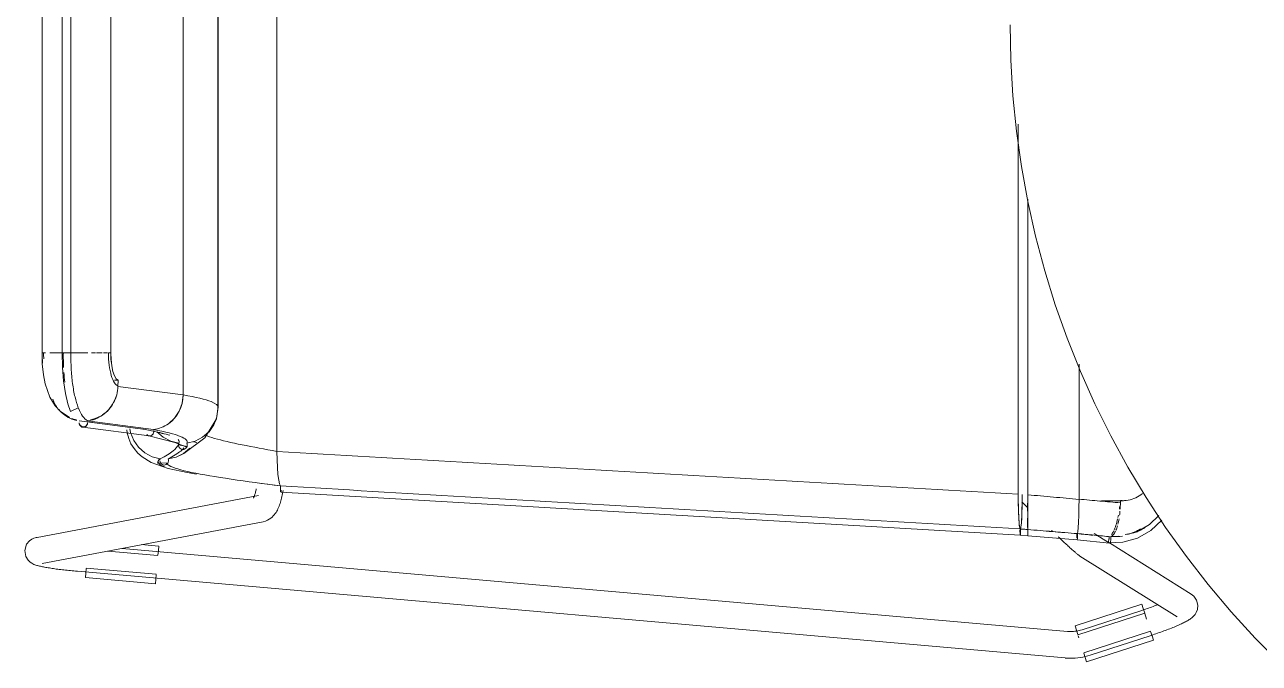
# Model space of a CAD drawing. Header units: millimetres. Extents: x 79795 to 317870, y -36033 to 97293.
# Drawn here: x 218755 to 219309, y 12019 to 12306 of the extents above; entities that cross this region are included whole.
import ezdxf

# ---------------------------------------------------------------- set-up
doc = ezdxf.new("R2010")
doc.units = ezdxf.units.MM
doc.header["$MEASUREMENT"] = 0
doc.layers.add('I-FURN', color=8, linetype='CONTINUOUS', lineweight=9)

msp = doc.modelspace()

# ---------------------------------------------------------------- linework, layer by layer
at = {"layer": 'I-FURN'}
for p, q in [((218868.3, 12497.27), (218868.3, 12113.87)), ((218868.3, 12113.87), (218868.3, 12497.27)), ((218841.8, 12477.97), (218841.8, 12133.18)), ((218841.8, 12133.18), (218841.8, 12477.97)), ((218826.2, 12471.93), (218826.2, 12139.22)), ((218826.2, 12139.22), (218826.2, 12471.93)), ((218762.83, 12453), (218762.83, 12158.15)), ((218771.87, 12453), (218771.87, 12158.15)), ((218775.83, 12158.15), (218775.83, 12453)), ((218793.67, 12453), (218793.67, 12158.15)), ((218793.73, 12158.15), (218793.73, 12453)), ((218841.95, 12133.72), (218841.95, 12438.52)), ((219197.34, 12305.57), (219197.66, 12289.58)), ((219197.66, 12289.58), (219198.62, 12273.61)), ((219198.62, 12273.61), (219200.21, 12257.69)), ((219201.03, 12260.89), (219201.03, 12094.62)), ((219201.03, 12094.62), (219201.03, 12260.89)), ((219200.21, 12257.69), (219202.45, 12241.85)), ((219202.45, 12241.85), (219205.31, 12226.11)), ((219205.31, 12226.11), (219208.8, 12210.49)), ((219205.35, 12227.19), (219205.35, 12094.36)), ((219205.35, 12094.36), (219205.35, 12227.19)), ((219208.8, 12210.49), (219212.91, 12195.03)), ((219212.91, 12195.03), (219217.64, 12179.75)), ((219217.64, 12179.75), (219222.98, 12164.66)), ((219222.98, 12164.66), (219228.91, 12149.81)), ((218762.83, 12158.15), (218762.94, 12153.12)), ((218762.83, 12158.15), (218763, 12158.15)), ((218764.32, 12158.15), (218762.85, 12158.15)), ((218768.93, 12158.15), (218766.35, 12158.15)), ((218769.09, 12158.15), (218772.11, 12158.15)), ((218772.11, 12158.15), (218769.1, 12158.15)), ((218771.87, 12158.15), (218771.96, 12151.61)), ((218771.87, 12158.15), (218771.94, 12158.15)), ((218775.72, 12158.15), (218771.87, 12158.15)), ((218771.94, 12158.15), (218772.14, 12158.15)), ((218772.14, 12158.15), (218772.44, 12158.15)), ((218772.44, 12158.15), (218772.83, 12158.15)), ((218772.83, 12158.15), (218773.28, 12158.15)), ((218773.28, 12158.15), (218773.78, 12158.15)), ((218773.78, 12158.15), (218774.27, 12158.15)), ((218774.27, 12158.15), (218774.75, 12158.15)), ((218774.75, 12158.15), (218775.17, 12158.15)), ((218775.17, 12158.15), (218775.5, 12158.15)), ((218775.5, 12158.15), (218775.72, 12158.15)), ((218775.8, 12158.15), (218779.61, 12158.15)), ((218779.62, 12158.15), (218775.8, 12158.15)), ((218783.37, 12158.15), (218779.81, 12158.15)), ((218786.84, 12158.15), (218785, 12158.15)), ((218789.82, 12158.15), (218787.36, 12158.15)), ((218792.15, 12158.15), (218790.41, 12158.15)), ((218793.84, 12155.11), (218793.73, 12158.15)), ((218794.16, 12152.26), (218793.84, 12155.11)), ((218762.94, 12153.12), (218763.45, 12148.3)), ((218763.45, 12148.3), (218764.24, 12144.26)), ((218771.96, 12151.61), (218772.45, 12145.48)), ((218794.67, 12149.77), (218794.16, 12152.26)), ((218795.34, 12147.78), (218794.67, 12149.77)), ((218796.13, 12146.43), (218795.34, 12147.78)), ((219228.32, 12092.42), (219228.32, 12152.97)), ((219228.32, 12152.97), (219228.32, 12092.42)), ((219228.91, 12149.81), (219235.44, 12135.2)), ((218764.24, 12144.26), (218766.37, 12138.21)), ((218772.45, 12145.48), (218773.3, 12139.86)), ((218795.33, 12145.79), (218796.99, 12145.79)), ((218796.99, 12145.79), (218796.13, 12146.43)), ((218796.92, 12143.08), (218796.99, 12145.79)), ((218826.2, 12139.22), (218796.92, 12143.08)), ((218766.37, 12138.21), (218768.76, 12134.33)), ((218773.3, 12139.86), (218774.39, 12135.17)), ((218825.72, 12135.45), (218826.2, 12139.22)), ((218768.76, 12134.33), (218771.05, 12131.86)), ((218771.05, 12131.86), (218774.95, 12129.18)), ((218774.39, 12135.17), (218775.56, 12131.72)), ((218775.56, 12131.72), (218779.1, 12133.48)), ((218822.33, 12128.79), (218824.41, 12131.9)), ((218824.41, 12131.9), (218825.72, 12135.45)), ((218841.95, 12133.72), (218841.15, 12128.68)), ((218841.8, 12133.18), (218841.32, 12129.39)), ((218841.33, 12129.39), (218841.8, 12133.18)), ((219235.44, 12135.2), (219242.54, 12120.86)), ((218774.95, 12129.18), (218775.15, 12129.08)), ((218779.58, 12127.54), (218809.27, 12123.69)), ((218783.11, 12127.08), (218785.55, 12126.76)), ((218783.12, 12127.51), (218812.82, 12123.67)), ((218819.59, 12126.3), (218822.33, 12128.79)), ((218841.08, 12128.53), (218835.97, 12119.88)), ((218839.95, 12125.82), (218837.78, 12122.69)), ((218837.79, 12122.68), (218839.96, 12125.82)), ((218841.15, 12128.68), (218839.78, 12125.51)), ((218841.32, 12129.39), (218839.95, 12125.82)), ((218839.96, 12125.82), (218841.33, 12129.39)), ((218781.14, 12124.7), (218810.92, 12120.84)), ((218800.92, 12123.57), (218801.07, 12122.15)), ((218801.07, 12122.15), (218801.73, 12119.65)), ((218802.59, 12122.3), (218802.21, 12124.04)), ((218802.21, 12124.04), (218802.58, 12122.29)), ((218802.58, 12122.29), (218803.98, 12118.78)), ((218814.79, 12122.44), (218808.49, 12123.82)), ((218809.85, 12121.37), (218810.24, 12121.08)), ((218810.24, 12121.08), (218810.68, 12120.89)), ((218810.68, 12120.89), (218811.15, 12120.83)), ((218810.84, 12120.86), (218822.45, 12117.89)), ((218811.15, 12120.83), (218811.62, 12120.89)), ((218811.62, 12120.89), (218812.06, 12121.08)), ((218812.06, 12121.08), (218812.44, 12121.38)), ((218812.44, 12121.38), (218812.74, 12121.76)), ((218812.74, 12121.76), (218812.94, 12122.21)), ((218812.94, 12122.21), (218813.02, 12122.7)), ((218813.02, 12122.7), (218812.98, 12123.2)), ((218814.32, 12122.68), (218817.19, 12120.18)), ((218817.22, 12121.68), (218814.79, 12122.44)), ((218817.19, 12120.18), (218820.59, 12118.42)), ((218834.91, 12120.18), (218831.52, 12118.43)), ((218831.52, 12118.42), (218834.92, 12120.18)), ((218837.78, 12122.69), (218834.91, 12120.18)), ((218834.92, 12120.18), (218837.79, 12122.68)), ((219242.54, 12120.86), (219250.21, 12106.82)), ((218801.73, 12119.65), (218802.75, 12117.28)), ((218802.75, 12117.28), (218804.13, 12115.08)), ((218803.98, 12118.78), (218806.15, 12115.7)), ((218804.13, 12115.08), (218805.81, 12113.11)), ((218806.15, 12115.7), (218808.98, 12113.22)), ((218820.59, 12118.42), (218824.3, 12117.53)), ((218822.45, 12117.89), (218827.78, 12115.72)), ((218824.02, 12116.85), (218827.91, 12116.02)), ((218824.1, 12116.57), (218824.14, 12117.06)), ((218824.14, 12117.06), (218824.1, 12116.56)), ((218824.18, 12116.07), (218824.1, 12116.57)), ((218824.1, 12116.56), (218824.18, 12116.07)), ((218824.14, 12117.06), (218824.3, 12117.53)), ((218824.3, 12117.53), (218824.14, 12117.06)), ((218824.39, 12115.62), (218824.18, 12116.07)), ((218824.18, 12116.07), (218824.38, 12115.62)), ((218824.38, 12115.62), (218824.7, 12115.24)), ((218824.7, 12115.24), (218824.39, 12115.62)), ((218825.1, 12114.95), (218824.7, 12115.24)), ((218824.7, 12115.24), (218825.1, 12114.94)), ((218825.56, 12114.76), (218825.1, 12114.95)), ((218825.1, 12114.94), (218825.56, 12114.75)), ((218826.05, 12114.69), (218825.56, 12114.76)), ((218825.56, 12114.75), (218826.05, 12114.69)), ((218826.54, 12114.76), (218826.05, 12114.69)), ((218826.05, 12114.69), (218826.54, 12114.75)), ((218829.19, 12115.35), (218826.36, 12112.96)), ((218826.36, 12112.94), (218829.19, 12115.35)), ((218835.97, 12119.88), (218826.43, 12112.9)), ((218827, 12114.95), (218826.54, 12114.76)), ((218826.54, 12114.75), (218827.01, 12114.94)), ((218827.41, 12115.24), (218827, 12114.95)), ((218827.01, 12114.94), (218827.41, 12115.24)), ((218827.72, 12115.62), (218827.41, 12115.24)), ((218827.41, 12115.24), (218827.72, 12115.62)), ((218827.92, 12116.07), (218827.72, 12115.62)), ((218827.72, 12115.62), (218827.93, 12116.07)), ((218827.8, 12117.53), (218827.97, 12117.06)), ((218827.81, 12117.53), (218831.52, 12118.42)), ((218827.97, 12117.06), (218827.81, 12117.53)), ((218828.01, 12116.57), (218827.92, 12116.07)), ((218827.93, 12116.07), (218828.01, 12116.56)), ((218827.97, 12117.06), (218828.01, 12116.57)), ((218828.01, 12116.56), (218827.97, 12117.06)), ((218805.81, 12113.11), (218807.78, 12111.37)), ((218807.78, 12111.37), (218811.89, 12108.86)), ((218808.98, 12113.22), (218812.3, 12111.48)), ((218812.3, 12111.48), (218815.93, 12110.57)), ((218815.01, 12109.66), (218814.69, 12108.5)), ((218815.72, 12109.6), (218815.8, 12109.11)), ((218815.8, 12109.11), (218815.73, 12109.6)), ((218815.77, 12110.1), (218815.93, 12110.57)), ((218815.93, 12110.57), (218815.77, 12110.1)), ((218816, 12108.66), (218815.8, 12109.11)), ((218815.8, 12109.11), (218815.99, 12108.65)), ((218819.51, 12109.06), (218819.3, 12108.61)), ((218819.3, 12108.6), (218819.51, 12109.05)), ((218823.03, 12111.31), (218819.42, 12110.52)), ((218819.42, 12110.52), (218823.03, 12111.3)), ((218819.42, 12110.52), (218819.57, 12110.05)), ((218819.57, 12110.05), (218819.42, 12110.52)), ((218819.6, 12109.55), (218819.51, 12109.06)), ((218819.51, 12109.05), (218819.6, 12109.55)), ((218819.57, 12110.05), (218819.6, 12109.55)), ((218819.6, 12109.55), (218819.57, 12110.05)), ((218826.35, 12112.96), (218823.03, 12111.31)), ((218823.03, 12111.3), (218826.36, 12112.94)), ((218826.43, 12112.9), (218824.68, 12112.01)), ((218868.3, 12113.87), (218868.36, 12110.11)), ((218868.36, 12110.1), (218868.3, 12113.8)), ((218868.36, 12110.11), (218868.51, 12106.57)), ((218868.51, 12106.57), (218868.36, 12110.04)), ((218811.89, 12108.86), (218819.52, 12106.19)), ((218814.69, 12108.5), (218818.54, 12108.69)), ((218815.99, 12108.65), (218816.3, 12108.26)), ((218816.3, 12108.27), (218816, 12108.66)), ((218816.7, 12107.97), (218816.3, 12108.27)), ((218816.3, 12108.26), (218816.7, 12107.96)), ((218817.15, 12107.77), (218816.7, 12107.97)), ((218816.7, 12107.96), (218817.15, 12107.77)), ((218817.63, 12107.7), (218817.15, 12107.77)), ((218817.15, 12107.77), (218817.63, 12107.69)), ((218818.12, 12107.76), (218817.63, 12107.7)), ((218817.63, 12107.69), (218818.12, 12107.75)), ((218818.58, 12107.94), (218818.12, 12107.76)), ((218818.12, 12107.75), (218818.58, 12107.94)), ((218818.98, 12108.23), (218818.58, 12107.94)), ((218818.58, 12107.94), (218818.98, 12108.23)), ((218819.3, 12108.61), (218818.98, 12108.23)), ((218818.98, 12108.23), (218819.3, 12108.6)), ((218819.52, 12106.19), (218828.04, 12104.3)), ((218828.04, 12104.3), (218832.1, 12103.57)), ((218868.51, 12106.57), (218868.75, 12103.47)), ((218868.75, 12103.47), (218868.51, 12106.52)), ((218868.75, 12103.47), (218869.06, 12100.97)), ((218869.06, 12100.97), (218868.75, 12103.44)), ((219250.21, 12106.82), (219258.43, 12093.1)), ((218869.06, 12100.97), (218869.43, 12099.23)), ((218869.43, 12099.23), (218869.06, 12100.96)), ((218869.43, 12099.23), (218869.83, 12098.32)), ((218869.83, 12098.32), (218869.43, 12099.23)), ((218869.83, 12098.32), (218869.81, 12097.85)), ((218869.81, 12097.85), (218869.83, 12098.32)), ((218869.81, 12097.85), (218869.81, 12097.36)), ((218869.81, 12097.35), (218869.81, 12097.85)), ((218859.94, 12094.06), (218760.65, 12075.24)), ((218857.71, 12092.84), (218857.72, 12092.86)), ((218857.72, 12092.86), (218857.77, 12092.93)), ((218857.77, 12092.93), (218857.81, 12093.02)), ((218857.81, 12093.02), (218857.89, 12093.17)), ((218857.89, 12093.17), (218857.97, 12093.37)), ((218857.97, 12093.37), (218858.07, 12093.6)), ((218858.07, 12093.6), (218858.17, 12093.87)), ((218858.17, 12093.87), (218858.28, 12094.17)), ((218858.28, 12094.17), (218858.39, 12094.51)), ((218858.39, 12094.51), (218858.49, 12094.87)), ((218858.49, 12094.87), (218858.6, 12095.27)), ((218858.6, 12095.27), (218858.71, 12095.69)), ((218858.71, 12095.69), (218858.81, 12096.14)), ((218858.81, 12096.14), (218858.91, 12096.61)), ((218858.91, 12096.61), (218859.01, 12097.1)), ((218869.81, 12097.36), (218869.82, 12096.86)), ((218869.81, 12096.86), (218869.81, 12097.35)), ((218869.84, 12096.41), (218869.81, 12096.86)), ((218869.82, 12096.86), (218869.84, 12096.41)), ((218869.84, 12096.41), (218869.87, 12096.02)), ((218869.87, 12096.02), (218869.84, 12096.41)), ((218869.87, 12096.02), (218869.91, 12095.73)), ((218869.91, 12095.72), (218869.87, 12096.02)), ((218870.02, 12095.46), (218870.07, 12095.52)), ((218870.07, 12095.52), (218870.02, 12095.46)), ((219201.93, 12076.17), (218870.02, 12095.46)), ((218870.12, 12095.71), (218870.16, 12096)), ((218870.17, 12095.99), (218870.12, 12095.7)), ((218870.16, 12096), (218870.2, 12096.38)), ((218870.2, 12096.37), (218870.17, 12095.99)), ((218870.21, 12092.22), (218870.37, 12092.86)), ((218870.37, 12092.86), (218870.52, 12093.52)), ((218870.52, 12093.52), (218870.67, 12094.19)), ((218870.67, 12094.19), (218870.8, 12094.87)), ((218870.8, 12094.87), (218870.93, 12095.56)), ((218870.93, 12095.56), (218871.04, 12096.27)), ((219201.03, 12094.62), (219201.06, 12090.84)), ((219202.79, 12090.83), (219202.82, 12094.51)), ((219205.35, 12094.36), (219205.35, 12090.57)), ((219205.35, 12090.57), (219205.35, 12094.36)), ((219228.29, 12088.65), (219228.32, 12092.42)), ((219258.43, 12093.1), (219267.2, 12079.72)), ((218867.86, 12086.44), (218868.18, 12086.98)), ((218868.18, 12086.98), (218868.47, 12087.51)), ((218868.47, 12087.51), (218868.75, 12088.07)), ((218868.75, 12088.07), (218869, 12088.63)), ((218869, 12088.63), (218869.23, 12089.2)), ((218869.23, 12089.2), (218869.45, 12089.78)), ((218869.45, 12089.78), (218869.66, 12090.37)), ((218869.66, 12090.37), (218869.85, 12090.97)), ((218869.85, 12090.97), (218870.04, 12091.59)), ((218870.04, 12091.59), (218870.21, 12092.22)), ((219201.06, 12090.84), (219201.14, 12087.27)), ((219201.14, 12087.27), (219201.26, 12084.14)), ((219202.59, 12084.16), (219202.71, 12087.28)), ((219202.67, 12091.13), (219205.34, 12088.56)), ((219202.71, 12087.28), (219202.79, 12090.83)), ((219205.23, 12087.01), (219205.22, 12090.57)), ((219205.22, 12090.57), (219205.23, 12087.01)), ((219205.34, 12087), (219205.33, 12083.87)), ((219205.33, 12083.87), (219205.34, 12087)), ((219205.35, 12090.57), (219205.34, 12087.01)), ((219205.34, 12087), (219205.35, 12090.57)), ((219228.29, 12088.56), (219228.21, 12085.05)), ((219228.22, 12085.12), (219228.29, 12088.56)), ((219228.32, 12092.3), (219228.29, 12088.65)), ((219238.36, 12091.71), (219248.11, 12091.71)), ((219246.87, 12091.76), (219246.87, 12090.72)), ((218762.88, 12063.45), (218862.17, 12082.27)), ((218862.17, 12082.27), (218863.16, 12082.52)), ((218863.16, 12082.52), (218864.05, 12082.89)), ((218864.05, 12082.89), (218864.84, 12083.33)), ((218864.84, 12083.33), (218865.53, 12083.81)), ((218865.53, 12083.81), (218866.13, 12084.32)), ((218866.13, 12084.32), (218866.65, 12084.84)), ((218866.65, 12084.84), (218867.1, 12085.37)), ((218867.1, 12085.37), (218867.5, 12085.9)), ((218867.5, 12085.9), (218867.86, 12086.44)), ((219201.26, 12084.14), (219201.42, 12081.64)), ((219201.42, 12081.64), (219201.62, 12079.89)), ((219202.24, 12079.91), (219202.43, 12081.66)), ((219202.43, 12081.66), (219202.59, 12084.16)), ((219205.25, 12081.39), (219205.24, 12083.89)), ((219205.24, 12083.88), (219205.25, 12081.38)), ((219205.26, 12079.64), (219205.25, 12081.39)), ((219205.25, 12081.38), (219205.26, 12079.63)), ((219205.32, 12081.37), (219205.31, 12079.62)), ((219205.31, 12079.62), (219205.32, 12081.37)), ((219205.33, 12083.87), (219205.32, 12081.37)), ((219205.32, 12081.37), (219205.33, 12083.87)), ((219227.95, 12079.54), (219228.1, 12082.02)), ((219228.1, 12081.98), (219227.95, 12079.54)), ((219228.1, 12082.02), (219228.22, 12085.12)), ((219228.21, 12085.05), (219228.1, 12082.02)), ((219259.94, 12081), (219264.16, 12085.03)), ((219260.52, 12078.32), (219265.52, 12082.92)), ((219201.62, 12079.89), (219201.83, 12079)), ((219201.83, 12079), (219201.82, 12078.53)), ((219201.82, 12078.53), (219201.82, 12078.04)), ((219201.82, 12078.04), (219201.82, 12077.55)), ((219201.82, 12077.55), (219201.83, 12077.1)), ((219201.83, 12077.1), (219201.85, 12076.72)), ((219201.85, 12076.72), (219201.87, 12076.42)), ((219201.87, 12076.42), (219201.9, 12076.23)), ((219201.9, 12076.23), (219201.93, 12076.17)), ((219201.93, 12076.17), (219201.95, 12076.24)), ((219201.93, 12076.16), (219205.29, 12075.9)), ((219201.95, 12076.24), (219201.98, 12076.43)), ((219201.98, 12076.43), (219202, 12076.72)), ((219202, 12076.72), (219202.02, 12077.1)), ((219202.02, 12077.1), (219202.03, 12077.56)), ((219202.03, 12079.01), (219202.24, 12079.91)), ((219202.04, 12078.54), (219202.03, 12079.01)), ((219202.03, 12077.56), (219202.04, 12078.05)), ((219202.04, 12078.05), (219202.04, 12078.54)), ((219205.28, 12078.27), (219205.28, 12078.74)), ((219205.28, 12078.74), (219205.28, 12078.27)), ((219205.28, 12077.77), (219205.28, 12078.27)), ((219205.28, 12078.27), (219205.28, 12077.77)), ((219205.28, 12077.28), (219205.28, 12077.77)), ((219205.28, 12077.77), (219205.28, 12077.28)), ((219205.28, 12076.83), (219205.28, 12077.28)), ((219205.28, 12077.28), (219205.28, 12076.83)), ((219205.28, 12076.45), (219205.28, 12076.83)), ((219205.28, 12076.83), (219205.28, 12076.44)), ((219205.28, 12076.15), (219205.28, 12076.45)), ((219205.28, 12076.44), (219205.28, 12076.15)), ((219205.28, 12075.97), (219205.28, 12076.15)), ((219205.28, 12076.15), (219205.28, 12075.96)), ((219205.29, 12075.9), (219205.28, 12075.97)), ((219205.28, 12075.96), (219205.29, 12075.89)), ((219205.31, 12079.62), (219205.29, 12078.73)), ((219205.29, 12078.73), (219205.31, 12079.62)), ((219205.29, 12078.73), (219205.29, 12078.26)), ((219205.29, 12078.26), (219205.29, 12078.73)), ((219205.29, 12078.26), (219205.29, 12077.77)), ((219205.29, 12077.76), (219205.29, 12078.26)), ((219205.29, 12077.77), (219205.29, 12077.28)), ((219205.29, 12077.27), (219205.29, 12077.76)), ((219205.29, 12077.28), (219205.29, 12076.83)), ((219205.29, 12076.82), (219205.29, 12077.27)), ((219205.29, 12076.83), (219205.29, 12076.44)), ((219205.29, 12076.44), (219205.29, 12076.82)), ((219205.29, 12076.44), (219205.29, 12076.15)), ((219205.29, 12076.15), (219205.29, 12076.44)), ((219205.29, 12076.15), (219205.29, 12075.96)), ((219205.29, 12075.96), (219205.29, 12076.15)), ((219205.29, 12075.96), (219205.29, 12075.9)), ((219205.29, 12075.89), (219205.29, 12075.96)), ((219227.49, 12074.07), (219205.29, 12075.89)), ((219216.53, 12077.8), (219216.02, 12078.28)), ((219227.39, 12076.43), (219227.38, 12075.93)), ((219227.38, 12075.94), (219227.39, 12076.43)), ((219227.39, 12075.45), (219227.38, 12075.94)), ((219227.38, 12075.93), (219227.39, 12075.44)), ((219227.39, 12076.43), (219227.39, 12076.91)), ((219227.39, 12076.9), (219227.39, 12076.43)), ((219227.58, 12076.92), (219227.77, 12077.81)), ((219227.77, 12077.8), (219227.58, 12076.92)), ((219227.59, 12076.45), (219227.58, 12076.92)), ((219227.58, 12076.92), (219227.59, 12076.45)), ((219227.59, 12075.95), (219227.59, 12076.45)), ((219227.59, 12076.45), (219227.59, 12075.95)), ((219227.59, 12075.46), (219227.59, 12075.95)), ((219227.59, 12075.95), (219227.59, 12075.46)), ((219227.77, 12077.81), (219227.95, 12079.54)), ((219227.95, 12079.52), (219227.77, 12077.81)), ((219241.57, 12072.95), (219235.12, 12076.99)), ((219254.11, 12077.63), (219259.94, 12081)), ((219254.51, 12074.93), (219260.52, 12078.32)), ((219267.2, 12079.72), (219276.5, 12066.7)), ((218755.89, 12072.1), (218755.05, 12069.35)), ((218755.89, 12072.1), (218757.21, 12073.68)), ((218757.21, 12073.68), (218758.29, 12074.43)), ((218758.29, 12074.43), (218759.09, 12074.8)), ((218759.09, 12074.8), (218759.71, 12075.02)), ((218759.71, 12075.02), (218760.23, 12075.15)), ((218760.23, 12075.15), (218760.65, 12075.24)), ((219223.1, 12032.98), (218798.75, 12070.26)), ((218815.23, 12071.31), (218807.34, 12072)), ((218815.23, 12071.31), (218815.05, 12069.27)), ((219219.5, 12074.98), (219219.02, 12075.44)), ((219219.98, 12074.54), (219219.5, 12074.98)), ((219220.45, 12074.1), (219219.98, 12074.54)), ((219220.91, 12073.66), (219220.45, 12074.1)), ((219221.36, 12073.24), (219220.91, 12073.66)), ((219221.81, 12072.83), (219221.36, 12073.24)), ((219222.24, 12072.42), (219221.81, 12072.83)), ((219222.67, 12072.03), (219222.24, 12072.42)), ((219223.08, 12071.65), (219222.67, 12072.03)), ((219223.48, 12071.28), (219223.08, 12071.65)), ((219223.87, 12070.93), (219223.48, 12071.28)), ((219224.25, 12070.58), (219223.87, 12070.93)), ((219224.62, 12070.26), (219224.25, 12070.58)), ((219224.97, 12069.94), (219224.62, 12070.26)), ((219227.4, 12074.99), (219227.39, 12075.45)), ((219227.39, 12075.44), (219227.4, 12074.99)), ((219227.42, 12074.61), (219227.44, 12074.32)), ((219227.44, 12074.32), (219227.42, 12074.61)), ((219227.44, 12074.32), (219227.46, 12074.13)), ((219227.46, 12074.13), (219227.44, 12074.32)), ((219227.46, 12074.13), (219227.49, 12074.07)), ((219227.49, 12074.07), (219227.46, 12074.13)), ((219227.51, 12074.14), (219227.49, 12074.07)), ((219227.49, 12074.07), (219227.51, 12074.13)), ((219241.98, 12072.64), (219227.49, 12074.07)), ((219227.51, 12074.13), (219227.54, 12074.32)), ((219227.54, 12074.32), (219227.56, 12074.62)), ((219227.56, 12074.62), (219227.54, 12074.33)), ((219227.57, 12075.01), (219227.56, 12074.62)), ((219227.56, 12074.62), (219227.57, 12075)), ((219227.57, 12075), (219227.59, 12075.46)), ((219227.59, 12075.46), (219227.57, 12075.01)), ((219241.08, 12072.77), (219247.99, 12073.05)), ((219278.71, 12049.68), (219241.94, 12072.71)), ((219247.99, 12073.05), (219254.51, 12074.93)), ((218755.05, 12069.35), (218755.54, 12066.59)), ((218755.54, 12066.59), (218756.58, 12064.94)), ((218756.58, 12064.94), (218757.49, 12064.08)), ((218792.38, 12069.05), (218814.86, 12067.08)), ((218815.05, 12069.27), (218814.87, 12067.2)), ((219225.3, 12069.64), (219224.97, 12069.94)), ((219225.63, 12069.35), (219225.3, 12069.64)), ((219225.93, 12069.08), (219225.63, 12069.35)), ((219226.23, 12068.82), (219225.93, 12069.08)), ((219226.51, 12068.58), (219226.23, 12068.82)), ((219226.77, 12068.35), (219226.51, 12068.58)), ((219227.03, 12068.13), (219226.77, 12068.35)), ((219227.27, 12067.93), (219227.03, 12068.13)), ((219227.5, 12067.74), (219227.27, 12067.93)), ((219227.72, 12067.56), (219227.5, 12067.74)), ((219227.94, 12067.39), (219227.72, 12067.56)), ((219228.17, 12067.22), (219227.94, 12067.39)), ((219228.43, 12067.03), (219228.17, 12067.22)), ((219228.75, 12066.82), (219228.43, 12067.03)), ((219228.75, 12066.82), (219272.34, 12039.51)), ((219276.5, 12066.7), (219286.31, 12054.06)), ((218757.49, 12064.08), (218758.19, 12063.61)), ((218758.19, 12063.61), (218758.75, 12063.3)), ((218758.75, 12063.3), (218759.22, 12063.09)), ((218759.22, 12063.09), (218759.65, 12062.92)), ((218759.65, 12062.92), (218760.06, 12062.78)), ((218760.06, 12062.78), (218760.45, 12062.65)), ((218760.45, 12062.65), (218760.85, 12062.54)), ((218760.85, 12062.54), (218761.25, 12062.43)), ((218761.25, 12062.43), (218761.66, 12062.32)), ((218761.66, 12062.32), (218762.09, 12062.22)), ((218762.09, 12062.22), (218762.53, 12062.13)), ((218762.53, 12062.13), (218762.99, 12062.03)), ((218762.99, 12062.03), (218763.47, 12061.93)), ((218763.47, 12061.93), (218763.97, 12061.84)), ((218763.97, 12061.84), (218764.48, 12061.74)), ((218764.48, 12061.74), (218765.01, 12061.65)), ((218765.01, 12061.65), (218765.57, 12061.56)), ((218765.57, 12061.56), (218766.13, 12061.47)), ((218766.13, 12061.47), (218766.72, 12061.37)), ((218766.72, 12061.37), (218767.32, 12061.28)), ((218767.32, 12061.28), (218767.94, 12061.19)), ((218767.94, 12061.19), (218768.58, 12061.1)), ((218768.58, 12061.1), (218769.23, 12061.01)), ((218769.23, 12061.01), (218769.89, 12060.93)), ((218769.89, 12060.93), (218770.56, 12060.84)), ((218770.56, 12060.84), (218771.25, 12060.75)), ((218771.25, 12060.75), (218771.95, 12060.67)), ((218771.95, 12060.67), (218772.66, 12060.59)), ((218772.66, 12060.59), (218773.38, 12060.5)), ((218773.38, 12060.5), (218774.1, 12060.42)), ((218774.1, 12060.42), (218774.84, 12060.35)), ((218774.84, 12060.35), (218775.58, 12060.27)), ((218775.58, 12060.27), (218776.32, 12060.2)), ((218776.32, 12060.2), (218777.07, 12060.12)), ((218777.07, 12060.12), (218777.82, 12060.05)), ((218777.82, 12060.05), (218778.57, 12059.99)), ((218778.57, 12059.99), (218778.73, 12059.97)), ((218778.73, 12059.97), (219222.05, 12021.03)), ((218782.34, 12057.16), (218782.52, 12059.2)), ((218782.52, 12059.2), (218782.7, 12061.27)), ((218814.12, 12058.63), (218782.71, 12061.39)), ((218813.75, 12054.4), (218782.34, 12057.16)), ((218813.93, 12056.44), (218813.75, 12054.4)), ((218814.11, 12058.51), (218813.93, 12056.44)), ((219286.31, 12054.06), (219296.61, 12041.82)), ((219279.83, 12048.79), (219278.71, 12049.68)), ((219279.83, 12048.79), (219281.06, 12047.06)), ((219256.52, 12045.15), (219226.52, 12035.46)), ((219256.48, 12042.43), (219229.66, 12033.72)), ((219256.81, 12042.54), (219256.48, 12042.43)), ((219256.52, 12045.15), (219257.15, 12043.2)), ((219257.5, 12042.77), (219256.81, 12042.54)), ((219257.15, 12043.2), (219257.79, 12041.23)), ((219258.19, 12043), (219257.5, 12042.77)), ((219258.87, 12043.23), (219258.19, 12043)), ((219259.55, 12043.47), (219258.87, 12043.23)), ((219260.22, 12043.7), (219259.55, 12043.47)), ((219260.89, 12043.94), (219260.22, 12043.7)), ((219261.55, 12044.17), (219260.89, 12043.94)), ((219262.19, 12044.41), (219261.55, 12044.17)), ((219262.83, 12044.64), (219262.19, 12044.41)), ((219263.45, 12044.88), (219262.83, 12044.64)), ((219281.47, 12042.85), (219280.95, 12041.47)), ((219281.06, 12047.06), (219281.64, 12044.83)), ((219281.64, 12044.83), (219281.47, 12042.85)), ((219227.82, 12031.42), (219257.83, 12041.11)), ((219258.66, 12038.53), (219257.86, 12041.01)), ((219275.72, 12037.09), (219275.27, 12036.86)), ((219276.16, 12037.31), (219275.72, 12037.09)), ((219276.59, 12037.54), (219276.16, 12037.31)), ((219277, 12037.77), (219276.59, 12037.54)), ((219277.4, 12038.01), (219277, 12037.77)), ((219277.79, 12038.25), (219277.4, 12038.01)), ((219278.18, 12038.51), (219277.79, 12038.25)), ((219278.57, 12038.79), (219278.18, 12038.51)), ((219278.97, 12039.1), (219278.57, 12038.79)), ((219279.4, 12039.47), (219278.97, 12039.1)), ((219279.86, 12039.93), (219279.4, 12039.47)), ((219280.38, 12040.56), (219279.86, 12039.93)), ((219280.95, 12041.47), (219280.38, 12040.56)), ((219296.61, 12041.82), (219307.4, 12030.01)), ((219223.12, 12032.97), (219223.1, 12032.98)), ((219223.78, 12032.93), (219223.12, 12032.97)), ((219224.45, 12032.91), (219223.78, 12032.93)), ((219225.11, 12032.92), (219224.45, 12032.91)), ((219225.77, 12032.96), (219225.11, 12032.92)), ((219226.43, 12033.02), (219225.77, 12032.96)), ((219227.09, 12033.11), (219226.43, 12033.02)), ((219227.15, 12033.51), (219226.52, 12035.46)), ((219227.74, 12033.22), (219227.09, 12033.11)), ((219227.79, 12031.54), (219227.15, 12033.51)), ((219228.38, 12033.36), (219227.74, 12033.22)), ((219229.03, 12033.53), (219228.38, 12033.36)), ((219229.66, 12033.72), (219229.03, 12033.53)), ((219260.44, 12033.04), (219230.43, 12023.35)), ((219260.47, 12032.92), (219261.11, 12030.95)), ((219261.38, 12031.42), (219260.64, 12031.17)), ((219262.12, 12031.66), (219261.38, 12031.42)), ((219262.85, 12031.91), (219262.12, 12031.66)), ((219263.58, 12032.16), (219262.85, 12031.91)), ((219264.3, 12032.41), (219263.58, 12032.16)), ((219265.02, 12032.67), (219264.3, 12032.41)), ((219265.72, 12032.92), (219265.02, 12032.67)), ((219266.42, 12033.18), (219265.72, 12032.92)), ((219267.11, 12033.43), (219266.42, 12033.18)), ((219267.79, 12033.69), (219267.11, 12033.43)), ((219268.45, 12033.94), (219267.79, 12033.69)), ((219269.11, 12034.19), (219268.45, 12033.94)), ((219269.75, 12034.45), (219269.11, 12034.19)), ((219270.37, 12034.7), (219269.75, 12034.45)), ((219270.98, 12034.94), (219270.37, 12034.7)), ((219271.58, 12035.19), (219270.98, 12034.94)), ((219272.16, 12035.44), (219271.58, 12035.19)), ((219272.72, 12035.68), (219272.16, 12035.44)), ((219273.26, 12035.92), (219272.72, 12035.68)), ((219273.79, 12036.16), (219273.26, 12035.92)), ((219274.3, 12036.39), (219273.79, 12036.16)), ((219274.79, 12036.63), (219274.3, 12036.39)), ((219275.27, 12036.86), (219274.79, 12036.63)), ((219228.23, 12030.16), (219227.96, 12031.01)), ((219261.74, 12029), (219231.73, 12019.31)), ((219233.37, 12022.31), (219260.18, 12031.02)), ((219260.64, 12031.17), (219260.18, 12031.02)), ((219261.11, 12030.95), (219261.74, 12029)), ((219307.4, 12030.01), (219318.65, 12018.63)), ((219222.05, 12021.02), (219223.19, 12020.95)), ((219223.19, 12020.95), (219224.33, 12020.91)), ((219224.33, 12020.91), (219225.47, 12020.93)), ((219225.47, 12020.93), (219226.61, 12020.99)), ((219226.61, 12020.99), (219227.75, 12021.09)), ((219227.75, 12021.09), (219228.88, 12021.24)), ((219228.88, 12021.24), (219230.01, 12021.44)), ((219230.01, 12021.44), (219231.13, 12021.68)), ((219231.1, 12021.26), (219230.47, 12023.23)), ((219231.73, 12019.31), (219231.1, 12021.26)), ((219231.13, 12021.68), (219232.23, 12021.97)), ((219232.23, 12021.97), (219233.32, 12022.29)), ((219233.32, 12022.29), (219233.37, 12022.31))]:
    msp.add_line(p, q, dxfattribs=at)
for centre, major_axis, ratio, start_param, end_param in [((218767.11, 12158.15), (0, -12.4), 0.287441, 4.712389, 4.932602), ((218778.58, 12158.15), (-15.75, 0), 0.000004, 2.669107, 2.851347), ((218811.13, 12139.35), (0, 15.78), 0.955139, 3.737469, 4.704147), ((218811.13, 12139.35), (0, 15.78), 0.955139, 3.495799, 3.737346), ((218811.15, 12122.79), (0, 1.96), 0.955139, 2.379629, 4.923331), ((218811.13, 12139.35), (0, 15.78), 0.955139, 3.254129, 3.495629)]:
    msp.add_ellipse(centre, major_axis=major_axis, ratio=ratio, start_param=start_param, end_param=end_param, dxfattribs=at)
for points in [[(218763.11, 12153.55), (218762.98, 12155.02), (218762.92, 12156.57), (218762.92, 12158.15)], [(218772.51, 12151.55), (218772.4, 12153.73), (218772.36, 12155.93), (218772.4, 12158.15)], [(218796.91, 12143.33), (218796.35, 12143.45), (218795.25, 12144.4), (218793.86, 12147.72), (218792.9, 12152.52), (218792.64, 12156.25), (218792.61, 12158.15)], [(218793.68, 12157.31), (218793.74, 12154.53), (218794.1, 12151.99), (218794.62, 12149.77)], [(218773.08, 12144.99), (218772.9, 12146.41), (218772.73, 12147.86), (218772.62, 12149.33)], [(218783.12, 12127.51), (218784.36, 12127.66), (218786.74, 12128.24), (218790.08, 12130.01), (218792.92, 12132.54), (218795.11, 12135.68), (218796.52, 12139.28), (218796.88, 12141.78), (218796.92, 12143.08)], [(218783.13, 12127.72), (218782.4, 12128.07), (218781, 12129.38), (218779.73, 12131.85), (218779.16, 12133.31)], [(218841.8, 12133.18), (218841.9, 12133.36), (218841.95, 12133.54), (218841.95, 12133.72)], [(218778.25, 12127.98), (218777.57, 12128.14), (218776.89, 12128.34), (218776.23, 12128.59)], [(218788.63, 12129.5), (218787.37, 12128.8), (218786.01, 12128.4), (218784.63, 12128.06)], [(218820.15, 12121.07), (218818.25, 12121.73), (218815.45, 12122.38), (218812.4, 12123.04)], [(218827.8, 12117.53), (218828.36, 12118.56), (218826.39, 12120.6), (218818.33, 12122.65), (218812.82, 12123.67)], [(218824.3, 12117.53), (218824.59, 12118.08), (218824.45, 12118.62), (218823.88, 12119.17)], [(218832.27, 12117.92), (218831.8, 12117.98), (218831.33, 12118.03), (218830.87, 12118.09)], [(219034.54, 12104.21), (218979.08, 12107.4), (218923.66, 12110.6), (218868.3, 12113.8)], [(219201.03, 12094.62), (219145.51, 12097.82), (219089.98, 12101.01), (219034.54, 12104.21)], [(218869.82, 12098.34), (218866.69, 12098.73), (218863.53, 12099.13), (218860.42, 12099.53)], [(218869.83, 12098.32), (218925.07, 12095.1), (219035.66, 12088.66), (219146.42, 12082.22), (219201.83, 12079)], [(219216.84, 12093.33), (219213.01, 12093.67), (219209.18, 12094.01), (219205.35, 12094.36)], [(219228.32, 12092.3), (219224.5, 12092.64), (219220.67, 12092.98), (219216.84, 12093.33)], [(219246.87, 12090.72), (219243.84, 12090.98), (219237.7, 12091.52), (219231.45, 12092.11), (219228.32, 12092.42)], [(219246.45, 12087.88), (219246.52, 12088.35), (219246.57, 12088.83), (219246.62, 12089.3)], [(219246.7, 12087), (219246.65, 12086.39), (219246.59, 12085.79), (219246.51, 12085.2)], [(219246.87, 12090.72), (219246.86, 12089.77), (219246.83, 12088.84), (219246.77, 12087.94)], [(219248.39, 12091.71), (219247.88, 12091.7), (219247.37, 12091.72), (219246.87, 12091.76)], [(219243.96, 12078.31), (219244.59, 12079.66), (219245.15, 12081.49), (219245.65, 12083.54)], [(219246.27, 12083.51), (219246.12, 12082.67), (219245.96, 12081.86), (219245.77, 12081.13)], [(219245.8, 12084.19), (219245.87, 12084.52), (219245.95, 12084.86), (219246.02, 12085.2)], [(219205.29, 12078.73), (219204.72, 12078.78), (219203.56, 12078.87), (219202.4, 12078.96), (219201.83, 12079)], [(219202.03, 12079.01), (219202.04, 12078.42), (219202.04, 12076.91), (219201.96, 12076.17), (219201.93, 12076.16)], [(219205.28, 12078.74), (219204.74, 12078.79), (219203.65, 12078.88), (219202.57, 12078.97), (219202.03, 12079.01)], [(219205.29, 12078.73), (219209.01, 12078.43), (219216.45, 12077.83), (219223.87, 12077.22), (219227.58, 12076.92)], [(219242.53, 12075.48), (219240.09, 12075.72), (219235.14, 12076.2), (219230.1, 12076.68), (219227.58, 12076.92)], [(219234.48, 12076.2), (219232.19, 12076.43), (219229.89, 12076.66), (219227.58, 12076.89)], [(219244.7, 12078.03), (219244.38, 12077.34), (219243.68, 12076.19), (219242.93, 12075.63), (219242.53, 12075.48)], [(219242.89, 12076.49), (219243.21, 12076.9), (219243.54, 12077.42), (219243.85, 12078.06)], [(219247.82, 12075.83), (219246.22, 12075.58), (219244.59, 12075.53), (219242.95, 12075.56)], [(219244.53, 12075.57), (219245.04, 12075.6), (219245.54, 12075.65), (219246.05, 12075.71)], [(219245.59, 12080.46), (219245.38, 12079.73), (219245.15, 12079.09), (219244.9, 12078.5)], [(219241.23, 12072.83), (219241.28, 12072.87), (219241.37, 12072.99), (219241.5, 12073.29), (219241.62, 12073.67), (219241.71, 12074.13), (219241.78, 12074.62), (219241.81, 12075.12), (219241.81, 12075.43), (219241.8, 12075.58)]]:
    msp.add_open_spline(points, degree=3, dxfattribs=at)
for points, knots in [([(218779.1, 12133.48), (218778.55, 12134.9), (218777.56, 12138.23), (218776.46, 12144.29), (218775.83, 12151.15), (218775.76, 12155.8), (218775.8, 12158.15)], [0.3397465, 0.3397465, 0.3397465, 0.3397465, 0.5, 0.6666667, 0.8333333, 0.9999948, 0.9999948, 0.9999948, 0.9999948]), ([(218767.67, 12137.28), (218767.86, 12136.76), (218768.43, 12135.42), (218769.17, 12134.16), (218769.7, 12133.44)], [0.260519, 0.260519, 0.260519, 0.260519, 0.3333333, 0.4544474, 0.4544474, 0.4544474, 0.4544474]), ([(218796.01, 12138.37), (218795.73, 12137.55), (218794.35, 12134.45), (218792.15, 12131.49), (218790, 12130.35)], [-0.7799915, -0.7799915, -0.7799915, -0.7799915, -0.6666667, -0.3333333, -0.3333333, -0.3333333, -0.3333333]), ([(218841.95, 12133.72), (218841.95, 12134.55), (218839.57, 12136.38), (218831.93, 12138.21), (218826.2, 12139.22)], [0.0892847, 0.0892847, 0.0892847, 0.0892847, 0.5, 1, 1, 1, 1]), ([(218770.32, 12132.64), (218771.12, 12131.7), (218772.93, 12130.02), (218775.75, 12128.43), (218777.66, 12127.96), (218778.4, 12127.8)], [0.5, 0.5, 0.5, 0.5, 0.6666667, 0.8333333, 0.9365189, 0.9365189, 0.9365189, 0.9365189]), ([(218779.54, 12126.66), (218779.53, 12126.52), (218779.55, 12126.3), (218779.62, 12126), (218779.72, 12125.74), (218779.9, 12125.42), (218780.19, 12125.1), (218780.55, 12124.87), (218780.9, 12124.73), (218781.21, 12124.68), (218781.48, 12124.68), (218781.75, 12124.71), (218782, 12124.79), (218782.25, 12124.9), (218782.56, 12125.09), (218782.88, 12125.41), (218783.12, 12125.81), (218783.24, 12126.17), (218783.28, 12126.43), (218783.3, 12126.59), (218783.31, 12126.66)], [0.1111111, 0.1111111, 0.1111111, 0.1111111, 0.1666667, 0.1944444, 0.2222222, 0.2777778, 0.3333333, 0.3888889, 0.4444444, 0.4791667, 0.5138889, 0.5486111, 0.5833333, 0.6180556, 0.6527778, 0.7222222, 0.7916667, 0.8263889, 0.8611111, 0.8888889, 0.8888889, 0.8888889, 0.8888889]), ([(218783.21, 12126.26), (218783.17, 12126.15), (218783.08, 12125.91), (218782.8, 12125.5), (218782.25, 12125.05), (218781.38, 12124.79), (218780.6, 12125.02), (218780.09, 12125.42), (218779.79, 12125.8), (218779.6, 12126.26), (218779.56, 12126.59), (218779.55, 12126.75)], [-0.8125, -0.8125, -0.8125, -0.8125, -0.765625, -0.71875, -0.625, -0.5, -0.375, -0.3125, -0.25, -0.1875, -0.125, -0.125, -0.125, -0.125]), ([(218868.3, 12113.87), (218862.91, 12114.85), (218852.13, 12116.79), (218841.42, 12119.23), (218837.18, 12120.69), (218836.03, 12121.17)], [0, 0, 0, 0, 0.25, 0.5, 0.625, 0.625, 0.625, 0.625]), ([(218815.93, 12110.57), (218818.33, 12111.73), (218821.76, 12113.82), (218823.55, 12115.92), (218824.02, 12116.85)], [0, 0, 0, 0, 0.5, 0.9025383, 0.9025383, 0.9025383, 0.9025383]), ([(218819.42, 12110.52), (218821.83, 12111.69), (218824.48, 12113.32), (218826.15, 12114.94), (218826.55, 12115.4)], [0, 0, 0, 0, 0.5, 0.6963068, 0.6963068, 0.6963068, 0.6963068]), ([(218818.14, 12106.8), (218817.51, 12107.03), (218814.6, 12108.29), (218814.38, 12109.55), (218815.93, 12110.57)], [0.6929173, 0.6929173, 0.6929173, 0.6929173, 0.75, 1, 1, 1, 1]), ([(218869.83, 12098.32), (218862.28, 12099.34), (218847.07, 12101.37), (218828.63, 12104.42), (218820.33, 12106.86), (218818.73, 12108.28), (218818.54, 12108.69)], [0, 0, 0, 0, 0.25, 0.5, 0.75, 0.8499411, 0.8499411, 0.8499411, 0.8499411]), ([(219201.83, 12079), (219201.68, 12079.28), (219201.47, 12080.67), (219201.25, 12084.03), (219201.13, 12087.19), (219201.05, 12090.8), (219201.03, 12093.35), (219201.03, 12094.62)], [-1, -1, -1, -1, -0.666667, -0.5, -0.333333, -0.166667, 0, 0, 0, 0]), ([(219202.82, 12094.51), (219202.82, 12092), (219202.76, 12088.23), (219202.6, 12084.04), (219202.38, 12080.69), (219202.17, 12079.3), (219202.03, 12079.01)], [-0.996036, -0.996036, -0.996036, -0.996036, -0.6666667, -0.5, -0.3333333, 0, 0, 0, 0]), ([(219256.76, 12094.87), (219255.86, 12094.11), (219252.86, 12092.18), (219249.25, 12091.55), (219246.87, 12091.76)], [0.5, 0.5, 0.5, 0.5, 0.6666667, 1, 1, 1, 1]), ([(219201.93, 12076.16), (219201.91, 12076.17), (219201.88, 12076.3), (219201.85, 12076.7), (219201.83, 12077.08), (219201.82, 12077.54), (219201.81, 12078.03), (219201.82, 12078.54), (219201.82, 12078.85), (219201.83, 12079)], [-0.498493, -0.498493, -0.498493, -0.498493, -0.375, -0.3125, -0.25, -0.1875, -0.125, -0.0625, 0, 0, 0, 0]), ([(219205.28, 12078.74), (219208.97, 12078.43), (219214.31, 12077.99), (219219.64, 12077.55), (219221.28, 12077.41)], [0, 0, 0, 0, 0.5, 0.7233886, 0.7233886, 0.7233886, 0.7233886]), ([(219258, 12079.69), (219257.1, 12079.12), (219254.28, 12077.45), (219251.18, 12076.84), (219249.04, 12076.56)], [0.591443, 0.591443, 0.591443, 0.591443, 0.6666667, 0.8236682, 0.8236682, 0.8236682, 0.8236682]), ([(219250.14, 12076.56), (219251.49, 12076.95), (219253.44, 12077.68), (219255.27, 12078.69), (219255.85, 12079.04)], [0.2297626, 0.2297626, 0.2297626, 0.2297626, 0.3333333, 0.3824546, 0.3824546, 0.3824546, 0.3824546]), ([(219242.53, 12075.48), (219242.55, 12075.34), (219242.59, 12075.05), (219242.6, 12074.63), (219242.59, 12074.26), (219242.57, 12073.96), (219242.54, 12073.7), (219242.49, 12073.44), (219242.42, 12073.22), (219242.36, 12073.03), (219242.26, 12072.83), (219242.17, 12072.73), (219242.13, 12072.69)], [0, 0, 0, 0, 0.0555556, 0.1111111, 0.1666667, 0.1944444, 0.2222222, 0.2777778, 0.3055556, 0.3333333, 0.3888889, 0.4444444, 0.4444444, 0.4444444, 0.4444444])]:
    msp.add_open_spline(points, degree=3, knots=knots, dxfattribs=at)

doc.saveas('drawing.dxf')
